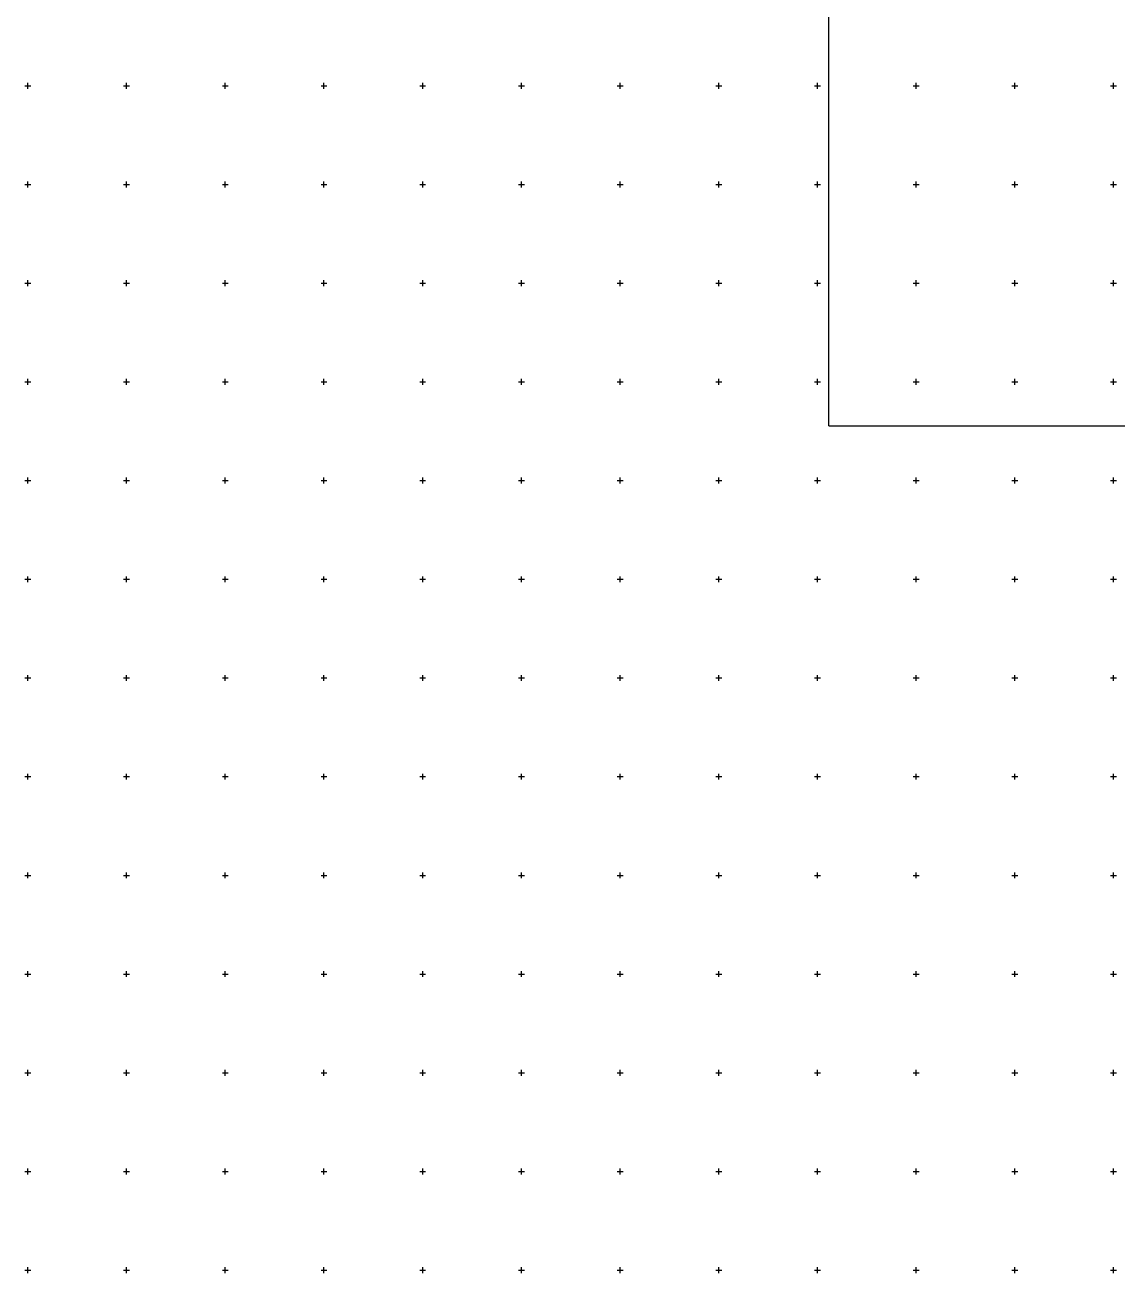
# Model space of a CAD drawing. Extents: x 542197 to 550482, y 1822129 to 1845893.
# Drawn here: x 544997 to 546104, y 1841397 to 1842662 of the extents above; entities that cross this region are included whole.
import ezdxf

# ---------------------------------------------------------------- set-up
doc = ezdxf.new("R2010")
doc.units = 0
doc.layers.add('Level 63', color=7, linetype='Continuous')

msp = doc.modelspace()

# ---------------------------------------------------------------- linework, layer by layer
at = {"layer": 'Level 63'}
for p, q in [((545811.5, 1842255.5), (545811.5, 1843085.5)), ((544997, 1842600), (545003, 1842600)), ((545000, 1842597), (545000, 1842603)), ((545097, 1842600), (545103, 1842600)), ((545100, 1842597), (545100, 1842603)), ((545197, 1842600), (545203, 1842600)), ((545200, 1842597), (545200, 1842603)), ((545297, 1842600), (545303, 1842600)), ((545300, 1842597), (545300, 1842603)), ((545397, 1842600), (545403, 1842600)), ((545400, 1842597), (545400, 1842603)), ((545497, 1842600), (545503, 1842600)), ((545500, 1842597), (545500, 1842603)), ((545597, 1842600), (545603, 1842600)), ((545600, 1842597), (545600, 1842603)), ((545697, 1842600), (545703, 1842600)), ((545700, 1842597), (545700, 1842603)), ((545797, 1842600), (545803, 1842600)), ((545800, 1842597), (545800, 1842603)), ((545897, 1842600), (545903, 1842600)), ((545900, 1842597), (545900, 1842603)), ((545997, 1842600), (546003, 1842600)), ((546000, 1842597), (546000, 1842603)), ((546097, 1842600), (546103, 1842600)), ((546100, 1842597), (546100, 1842603)), ((544997, 1842500), (545003, 1842500)), ((545000, 1842497), (545000, 1842503)), ((545097, 1842500), (545103, 1842500)), ((545100, 1842497), (545100, 1842503)), ((545197, 1842500), (545203, 1842500)), ((545200, 1842497), (545200, 1842503)), ((545297, 1842500), (545303, 1842500)), ((545300, 1842497), (545300, 1842503)), ((545397, 1842500), (545403, 1842500)), ((545400, 1842497), (545400, 1842503)), ((545497, 1842500), (545503, 1842500)), ((545500, 1842497), (545500, 1842503)), ((545597, 1842500), (545603, 1842500)), ((545600, 1842497), (545600, 1842503)), ((545697, 1842500), (545703, 1842500)), ((545700, 1842497), (545700, 1842503)), ((545797, 1842500), (545803, 1842500)), ((545800, 1842497), (545800, 1842503)), ((545897, 1842500), (545903, 1842500)), ((545900, 1842497), (545900, 1842503)), ((545997, 1842500), (546003, 1842500)), ((546000, 1842497), (546000, 1842503)), ((546097, 1842500), (546103, 1842500)), ((546100, 1842497), (546100, 1842503)), ((544997, 1842400), (545003, 1842400)), ((545000, 1842397), (545000, 1842403)), ((545097, 1842400), (545103, 1842400)), ((545100, 1842397), (545100, 1842403)), ((545197, 1842400), (545203, 1842400)), ((545200, 1842397), (545200, 1842403)), ((545297, 1842400), (545303, 1842400)), ((545300, 1842397), (545300, 1842403)), ((545397, 1842400), (545403, 1842400)), ((545400, 1842397), (545400, 1842403)), ((545497, 1842400), (545503, 1842400)), ((545500, 1842397), (545500, 1842403)), ((545597, 1842400), (545603, 1842400)), ((545600, 1842397), (545600, 1842403)), ((545697, 1842400), (545703, 1842400)), ((545700, 1842397), (545700, 1842403)), ((545797, 1842400), (545803, 1842400)), ((545800, 1842397), (545800, 1842403)), ((545897, 1842400), (545903, 1842400)), ((545900, 1842397), (545900, 1842403)), ((545997, 1842400), (546003, 1842400)), ((546000, 1842397), (546000, 1842403)), ((546097, 1842400), (546103, 1842400)), ((546100, 1842397), (546100, 1842403)), ((544997, 1842300), (545003, 1842300)), ((545000, 1842297), (545000, 1842303)), ((545097, 1842300), (545103, 1842300)), ((545100, 1842297), (545100, 1842303)), ((545197, 1842300), (545203, 1842300)), ((545200, 1842297), (545200, 1842303)), ((545297, 1842300), (545303, 1842300)), ((545300, 1842297), (545300, 1842303)), ((545397, 1842300), (545403, 1842300)), ((545400, 1842297), (545400, 1842303)), ((545497, 1842300), (545503, 1842300)), ((545500, 1842297), (545500, 1842303)), ((545597, 1842300), (545603, 1842300)), ((545600, 1842297), (545600, 1842303)), ((545697, 1842300), (545703, 1842300)), ((545700, 1842297), (545700, 1842303)), ((545797, 1842300), (545803, 1842300)), ((545800, 1842297), (545800, 1842303)), ((545897, 1842300), (545903, 1842300)), ((545900, 1842297), (545900, 1842303)), ((545997, 1842300), (546003, 1842300)), ((546000, 1842297), (546000, 1842303)), ((546097, 1842300), (546103, 1842300)), ((546100, 1842297), (546100, 1842303)), ((545811.5, 1842255.5), (546966.5, 1842255.5)), ((545000, 1842197), (545000, 1842203)), ((545100, 1842197), (545100, 1842203)), ((545200, 1842197), (545200, 1842203)), ((545300, 1842197), (545300, 1842203)), ((545400, 1842197), (545400, 1842203)), ((545500, 1842197), (545500, 1842203)), ((545600, 1842197), (545600, 1842203)), ((545700, 1842197), (545700, 1842203)), ((545800, 1842197), (545800, 1842203)), ((545900, 1842197), (545900, 1842203)), ((546000, 1842197), (546000, 1842203)), ((546100, 1842197), (546100, 1842203)), ((544997, 1842200), (545003, 1842200)), ((545097, 1842200), (545103, 1842200)), ((545197, 1842200), (545203, 1842200)), ((545297, 1842200), (545303, 1842200)), ((545397, 1842200), (545403, 1842200)), ((545497, 1842200), (545503, 1842200)), ((545597, 1842200), (545603, 1842200)), ((545697, 1842200), (545703, 1842200)), ((545797, 1842200), (545803, 1842200)), ((545897, 1842200), (545903, 1842200)), ((545997, 1842200), (546003, 1842200)), ((546097, 1842200), (546103, 1842200)), ((545000, 1842097), (545000, 1842103)), ((545100, 1842097), (545100, 1842103)), ((545200, 1842097), (545200, 1842103)), ((545300, 1842097), (545300, 1842103)), ((545400, 1842097), (545400, 1842103)), ((545500, 1842097), (545500, 1842103)), ((545600, 1842097), (545600, 1842103)), ((545700, 1842097), (545700, 1842103)), ((545800, 1842097), (545800, 1842103)), ((545900, 1842097), (545900, 1842103)), ((546000, 1842097), (546000, 1842103)), ((546100, 1842097), (546100, 1842103)), ((544997, 1842100), (545003, 1842100)), ((545097, 1842100), (545103, 1842100)), ((545197, 1842100), (545203, 1842100)), ((545297, 1842100), (545303, 1842100)), ((545397, 1842100), (545403, 1842100)), ((545497, 1842100), (545503, 1842100)), ((545597, 1842100), (545603, 1842100)), ((545697, 1842100), (545703, 1842100)), ((545797, 1842100), (545803, 1842100)), ((545897, 1842100), (545903, 1842100)), ((545997, 1842100), (546003, 1842100)), ((546097, 1842100), (546103, 1842100)), ((545000, 1841997), (545000, 1842003)), ((545100, 1841997), (545100, 1842003)), ((545200, 1841997), (545200, 1842003)), ((545300, 1841997), (545300, 1842003)), ((545400, 1841997), (545400, 1842003)), ((545500, 1841997), (545500, 1842003)), ((545600, 1841997), (545600, 1842003)), ((545700, 1841997), (545700, 1842003)), ((545800, 1841997), (545800, 1842003)), ((545900, 1841997), (545900, 1842003)), ((546000, 1841997), (546000, 1842003)), ((546100, 1841997), (546100, 1842003)), ((544997, 1842000), (545003, 1842000)), ((545097, 1842000), (545103, 1842000)), ((545197, 1842000), (545203, 1842000)), ((545297, 1842000), (545303, 1842000)), ((545397, 1842000), (545403, 1842000)), ((545497, 1842000), (545503, 1842000)), ((545597, 1842000), (545603, 1842000)), ((545697, 1842000), (545703, 1842000)), ((545797, 1842000), (545803, 1842000)), ((545897, 1842000), (545903, 1842000)), ((545997, 1842000), (546003, 1842000)), ((546097, 1842000), (546103, 1842000)), ((544997, 1841900), (545003, 1841900)), ((545000, 1841897), (545000, 1841903)), ((545097, 1841900), (545103, 1841900)), ((545100, 1841897), (545100, 1841903)), ((545197, 1841900), (545203, 1841900)), ((545200, 1841897), (545200, 1841903)), ((545297, 1841900), (545303, 1841900)), ((545300, 1841897), (545300, 1841903)), ((545397, 1841900), (545403, 1841900)), ((545400, 1841897), (545400, 1841903)), ((545497, 1841900), (545503, 1841900)), ((545500, 1841897), (545500, 1841903)), ((545597, 1841900), (545603, 1841900)), ((545600, 1841897), (545600, 1841903)), ((545697, 1841900), (545703, 1841900)), ((545700, 1841897), (545700, 1841903)), ((545797, 1841900), (545803, 1841900)), ((545800, 1841897), (545800, 1841903)), ((545897, 1841900), (545903, 1841900)), ((545900, 1841897), (545900, 1841903)), ((545997, 1841900), (546003, 1841900)), ((546000, 1841897), (546000, 1841903)), ((546097, 1841900), (546103, 1841900)), ((546100, 1841897), (546100, 1841903)), ((544997, 1841800), (545003, 1841800)), ((545000, 1841797), (545000, 1841803)), ((545097, 1841800), (545103, 1841800)), ((545100, 1841797), (545100, 1841803)), ((545197, 1841800), (545203, 1841800)), ((545200, 1841797), (545200, 1841803)), ((545297, 1841800), (545303, 1841800)), ((545300, 1841797), (545300, 1841803)), ((545397, 1841800), (545403, 1841800)), ((545400, 1841797), (545400, 1841803)), ((545497, 1841800), (545503, 1841800)), ((545500, 1841797), (545500, 1841803)), ((545597, 1841800), (545603, 1841800)), ((545600, 1841797), (545600, 1841803)), ((545697, 1841800), (545703, 1841800)), ((545700, 1841797), (545700, 1841803)), ((545797, 1841800), (545803, 1841800)), ((545800, 1841797), (545800, 1841803)), ((545897, 1841800), (545903, 1841800)), ((545900, 1841797), (545900, 1841803)), ((545997, 1841800), (546003, 1841800)), ((546000, 1841797), (546000, 1841803)), ((546097, 1841800), (546103, 1841800)), ((546100, 1841797), (546100, 1841803)), ((544997, 1841700), (545003, 1841700)), ((545000, 1841697), (545000, 1841703)), ((545097, 1841700), (545103, 1841700)), ((545100, 1841697), (545100, 1841703)), ((545197, 1841700), (545203, 1841700)), ((545200, 1841697), (545200, 1841703)), ((545297, 1841700), (545303, 1841700)), ((545300, 1841697), (545300, 1841703)), ((545397, 1841700), (545403, 1841700)), ((545400, 1841697), (545400, 1841703)), ((545497, 1841700), (545503, 1841700)), ((545500, 1841697), (545500, 1841703)), ((545597, 1841700), (545603, 1841700)), ((545600, 1841697), (545600, 1841703)), ((545697, 1841700), (545703, 1841700)), ((545700, 1841697), (545700, 1841703)), ((545797, 1841700), (545803, 1841700)), ((545800, 1841697), (545800, 1841703)), ((545897, 1841700), (545903, 1841700)), ((545900, 1841697), (545900, 1841703)), ((545997, 1841700), (546003, 1841700)), ((546000, 1841697), (546000, 1841703)), ((546097, 1841700), (546103, 1841700)), ((546100, 1841697), (546100, 1841703)), ((544997, 1841600), (545003, 1841600)), ((545000, 1841597), (545000, 1841603)), ((545097, 1841600), (545103, 1841600)), ((545100, 1841597), (545100, 1841603)), ((545197, 1841600), (545203, 1841600)), ((545200, 1841597), (545200, 1841603)), ((545297, 1841600), (545303, 1841600)), ((545300, 1841597), (545300, 1841603)), ((545397, 1841600), (545403, 1841600)), ((545400, 1841597), (545400, 1841603)), ((545497, 1841600), (545503, 1841600)), ((545500, 1841597), (545500, 1841603)), ((545597, 1841600), (545603, 1841600)), ((545600, 1841597), (545600, 1841603)), ((545697, 1841600), (545703, 1841600)), ((545700, 1841597), (545700, 1841603)), ((545797, 1841600), (545803, 1841600)), ((545800, 1841597), (545800, 1841603)), ((545897, 1841600), (545903, 1841600)), ((545900, 1841597), (545900, 1841603)), ((545997, 1841600), (546003, 1841600)), ((546000, 1841597), (546000, 1841603)), ((546097, 1841600), (546103, 1841600)), ((546100, 1841597), (546100, 1841603)), ((544997, 1841500), (545003, 1841500)), ((545000, 1841497), (545000, 1841503)), ((545097, 1841500), (545103, 1841500)), ((545100, 1841497), (545100, 1841503)), ((545197, 1841500), (545203, 1841500)), ((545200, 1841497), (545200, 1841503)), ((545297, 1841500), (545303, 1841500)), ((545300, 1841497), (545300, 1841503)), ((545397, 1841500), (545403, 1841500)), ((545400, 1841497), (545400, 1841503)), ((545497, 1841500), (545503, 1841500)), ((545500, 1841497), (545500, 1841503)), ((545597, 1841500), (545603, 1841500)), ((545600, 1841497), (545600, 1841503)), ((545697, 1841500), (545703, 1841500)), ((545700, 1841497), (545700, 1841503)), ((545797, 1841500), (545803, 1841500)), ((545800, 1841497), (545800, 1841503)), ((545897, 1841500), (545903, 1841500)), ((545900, 1841497), (545900, 1841503)), ((545997, 1841500), (546003, 1841500)), ((546000, 1841497), (546000, 1841503)), ((546097, 1841500), (546103, 1841500)), ((546100, 1841497), (546100, 1841503)), ((544997, 1841400), (545003, 1841400)), ((545000, 1841397), (545000, 1841403)), ((545097, 1841400), (545103, 1841400)), ((545100, 1841397), (545100, 1841403)), ((545197, 1841400), (545203, 1841400)), ((545200, 1841397), (545200, 1841403)), ((545297, 1841400), (545303, 1841400)), ((545300, 1841397), (545300, 1841403)), ((545397, 1841400), (545403, 1841400)), ((545400, 1841397), (545400, 1841403)), ((545497, 1841400), (545503, 1841400)), ((545500, 1841397), (545500, 1841403)), ((545597, 1841400), (545603, 1841400)), ((545600, 1841397), (545600, 1841403)), ((545697, 1841400), (545703, 1841400)), ((545700, 1841397), (545700, 1841403)), ((545797, 1841400), (545803, 1841400)), ((545800, 1841397), (545800, 1841403)), ((545897, 1841400), (545903, 1841400)), ((545900, 1841397), (545900, 1841403)), ((545997, 1841400), (546003, 1841400)), ((546000, 1841397), (546000, 1841403)), ((546097, 1841400), (546103, 1841400)), ((546100, 1841397), (546100, 1841403))]:
    msp.add_line(p, q, dxfattribs=at)

doc.saveas('drawing.dxf')
